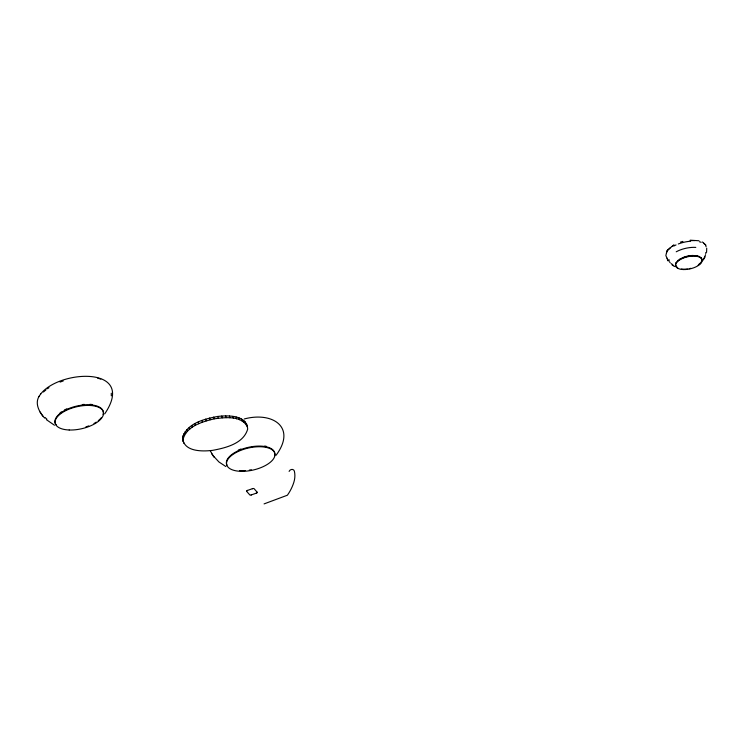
<?xml version="1.0" encoding="UTF-8"?>
<svg xmlns="http://www.w3.org/2000/svg" width="744" height="744" viewBox="0 0 744 744"><rect width="100%" height="100%" fill="white"/><g stroke="black" fill="none" stroke-linecap="round" stroke-linejoin="round"><path stroke-width="1.12" d="M706.586 252.318L706.716 248.171M182.624 437.732C186.716 423.178 204.674 418.872 217.778 416.445C228.129 415.199 246.896 414.975 247.687 429.083C243.586 443.629 225.627 447.944 212.524 450.371C202.173 451.617 183.405 451.841 182.624 437.732L183.182 441.434M183.024 439.49C186.418 426.21 202.349 421.736 214.123 418.863C225.004 417.356 241.856 415.208 247.529 427.149M39.125 396.292C34.466 403.555 39.469 412.632 44.649 418.063M666.847 251.081L665.871 255.611L668.214 260.949M666.55 252.69L667.089 251.444M704.382 257.415L704.735 256.671M705.107 256.847L703.21 260.093M703.564 258.838L703.991 258.131M40.483 394.274C59.288 369.331 137.333 365.676 104.672 413.934M667.591 249.975L673.869 244.906M667.935 250.189L670.614 247.51M38.911 396.608L40.678 393.976M666.736 251.249L667.703 249.807M276.098 455.254C296.968 427.093 272.351 411.404 244.283 418.965M43.487 391.995L45.998 389.791M47.486 388.731L48.965 387.661M672.241 246.348L674.073 245.25M247.575 490.398L247.036 490.612A1.302 0.595 -13 0 0 246.552 491.189L246.701 491.431M256.252 493.188L256.782 492.974A1.302 0.595 -13 0 0 257.266 492.398L257.201 492.221M252.346 488.724L252.718 488.594A1.302 0.595 -13 0 1 254.057 488.65L257.238 492.286M251.472 494.862L250.905 495.039A1.302 0.595 -13 0 1 249.872 494.993L246.589 491.3M60.078 382.072L63.212 380.974M247.25 490.51L252.662 488.613M251.156 494.974L256.568 493.077M264.083 503.902L287.389 495.216A43.226 37.386 -41.2 0 0 293.834 482.335A23.408 20.246 -41.2 0 0 294.382 471.166A2.957 2.558 -41.2 0 0 289.1 471.398M680.49 242.098L682.88 241.409M690.19 240.2L698.997 240.749M690.227 240.61L694.877 240.572M97.65 378.166L100.803 379.096M225.869 466.553L218.931 461.959L213.054 455.626M54.442 425.233L46.351 419.625M702.457 241.986L705.917 245.157M674.548 266.538L672.102 264.948M673.022 265.106L673.72 265.552M703.666 243.214L704.875 244.358M667.377 259.721L668.075 260.735M210.357 450.938L212.793 455.235M40.092 412.064L41.366 413.924M41.617 414.315L42.854 416.119M211.529 453.384L214.281 457.439M667.117 258.224L667.731 259.517M182.773 439.667L183.842 443.257M246.459 423.559L246.869 425.317M245.297 421.876L245.706 423.634M243.66 420.36L244.069 422.127M241.577 419.03L241.977 420.797M239.066 417.923L239.475 419.69M236.173 417.04L236.583 418.807M232.946 416.408L233.356 418.175M229.44 416.026L229.85 417.784M225.702 415.905L226.111 417.663M221.796 416.045L222.205 417.803M217.778 416.445L218.187 418.202M213.723 417.096L214.123 418.863M209.678 417.988L210.087 419.756M205.725 419.123L206.125 420.881M201.912 420.453L202.322 422.22M198.304 421.988L198.713 423.745M194.965 423.68L195.365 425.447M191.933 425.512L192.343 427.279M189.264 427.456L189.673 429.223M187.004 429.483L187.414 431.241M185.191 431.548L185.591 433.315M183.833 433.64L184.242 435.407M182.978 435.714L183.387 437.472M111.284 393.213L111.302 395.827M677.784 267.989A13.55 6.175 -13 0 1 680.658 258.949A13.55 6.175 -13 0 1 698.756 256.494A13.55 6.175 -13 0 1 698.151 265.227M690.832 268.314A13.55 6.175 -13 0 1 689.177 268.686M687.512 268.965A13.55 6.175 -13 0 1 681.299 269.021M701.666 260.753A13.411 6.11 -13 0 1 701.304 261.581M699.992 263.246A13.411 6.11 -13 0 1 699.062 264.064M676.984 267.049A13.411 6.11 -13 0 1 675.617 265.05M675.729 263.469A13.411 6.11 -13 0 1 676.091 262.641M677.403 260.977A13.411 6.11 -13 0 1 678.333 260.158M679.421 259.377A13.411 6.11 -13 0 1 680.667 258.633M682.034 257.945A13.411 6.11 -13 0 1 693.166 255.443M696.096 255.62A13.411 6.11 -13 0 1 697.398 255.871M698.57 256.215A13.411 6.11 -13 0 1 699.574 256.643M701.062 257.768A13.411 6.11 -13 0 1 701.527 258.438M673.971 245.976A20.395 9.291 -13 0 1 676.054 244.934M678.286 243.986A20.395 9.291 -13 0 1 690.59 241.223M699.434 241.772A20.395 9.291 -13 0 1 701.201 242.293M705.703 245.687A20.395 9.291 -13 0 1 706.093 246.794M705.712 252.551A18.73 8.528 -13 0 1 705.777 253.63M705.554 254.755A18.73 8.528 -13 0 1 705.052 255.917M672.251 264.287A18.73 8.528 -13 0 1 671.079 263.562M670.167 262.716A18.73 8.528 -13 0 1 669.526 261.786M669.172 260.772A18.73 8.528 -13 0 1 669.098 259.693M676.222 251.798A18.73 8.528 -13 0 1 695.798 247.399M226.929 465.158A24.738 11.272 -13 0 1 249.863 447.023A24.738 11.272 -13 0 1 274.517 455.877M251.305 469.752A24.738 11.272 -13 0 1 249.277 470.115M245.26 470.571A24.738 11.272 -13 0 1 239.549 470.627M238.266 450.148A24.468 11.151 -13 0 1 240.954 449.013M264.762 446.037A24.468 11.151 -13 0 1 266.324 446.353M56.339 425.075A24.738 11.272 -13 0 1 76.911 406.029A24.738 11.272 -13 0 1 103.081 414.566M101.379 417.635A24.738 11.272 -13 0 1 98.273 420.676M96.264 422.127A24.738 11.272 -13 0 1 93.977 423.494M88.741 425.903A24.738 11.272 -13 0 1 85.876 426.907M60.087 412.864A24.468 11.151 -13 0 1 61.38 411.906M64.337 410.084A24.468 11.151 -13 0 1 66.839 408.828M82.296 404.569A24.468 11.151 -13 0 1 84.277 404.383M89.922 404.327A24.468 11.151 -13 0 1 92.516 404.587M46.844 419.077A34.178 15.568 -13 0 1 45.179 417.542M683.317 269.542A13.55 6.175 -13 0 0 702.085 259.842A13.55 6.175 -13 0 0 681.188 259.061A13.55 6.175 -13 0 0 683.317 269.542M240.61 471.315A24.738 11.272 -13 0 0 274.862 453.608A24.738 11.272 -13 0 0 236.732 452.185A24.738 11.272 -13 0 0 240.61 471.315M69.173 429.995A24.738 11.272 -13 0 0 103.435 412.288A24.738 11.272 -13 0 0 65.295 410.865A24.738 11.272 -13 0 0 69.173 429.995"/></g></svg>
